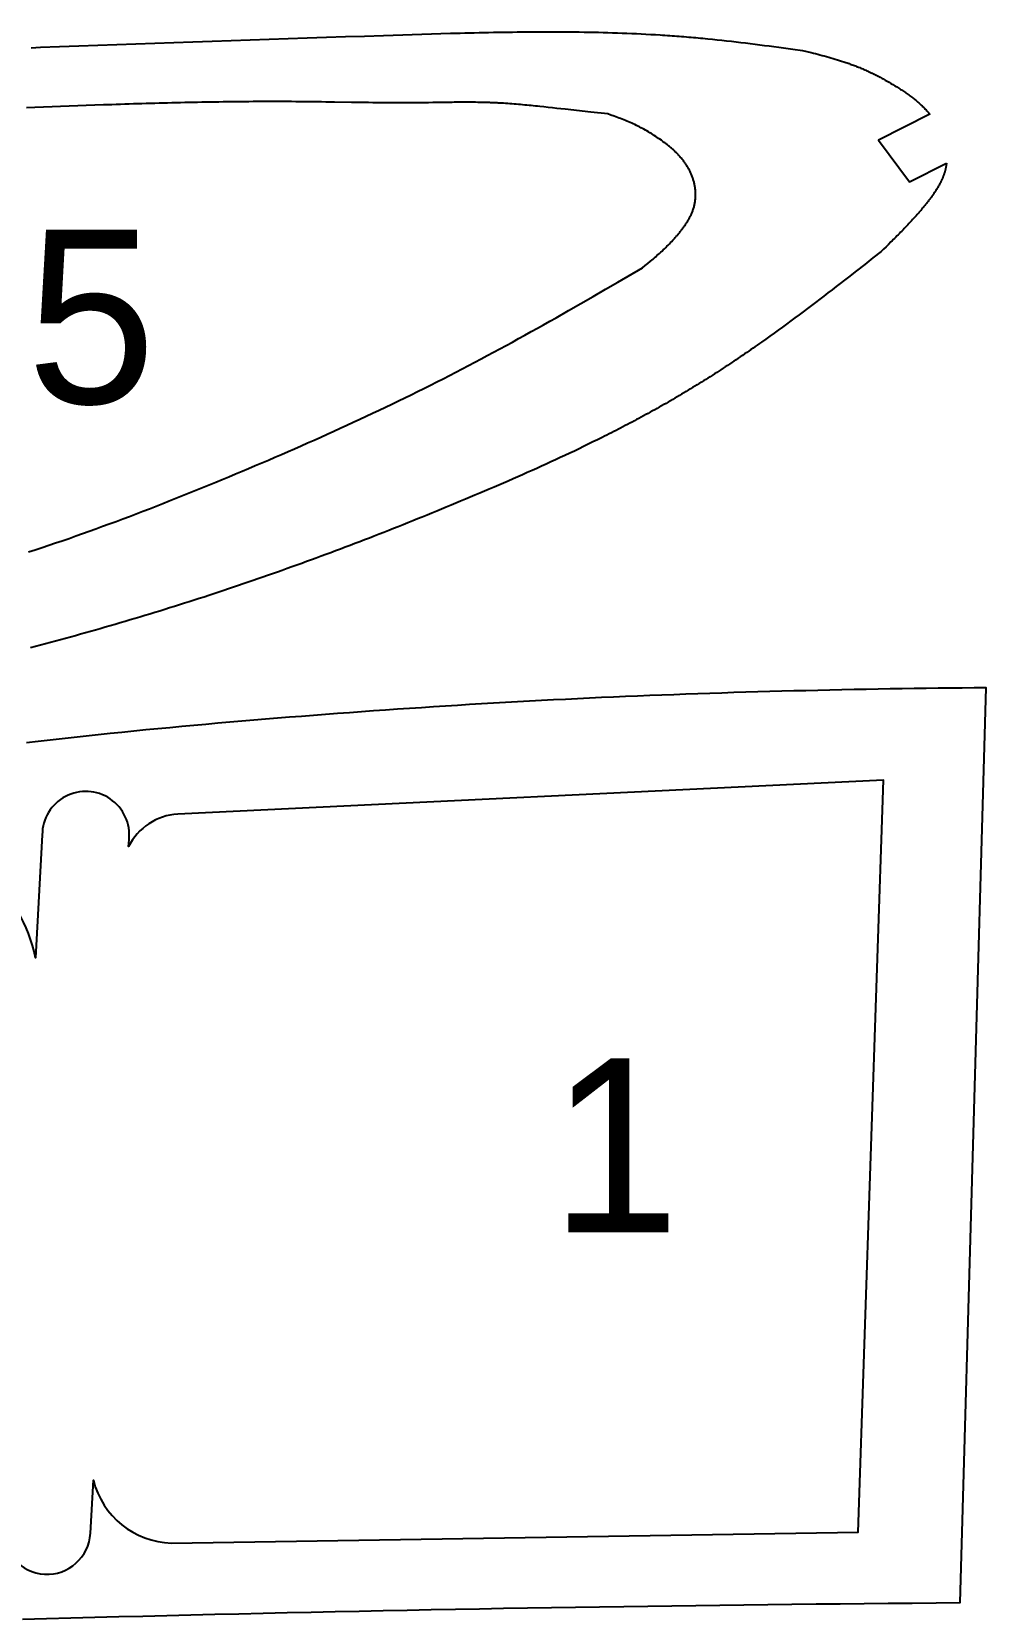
# Model space of a CAD drawing. Header units: millimetres. Extents: x 106 to 1096, y 85 to 181.
# Drawn here: x 376.2 to 431.1, y 88.3 to 179.7 of the extents above; entities that cross this region are included whole.
import ezdxf

# ---------------------------------------------------------------- set-up
doc = ezdxf.new("R2010")
doc.units = ezdxf.units.MM
doc.styles.add('样式_4', font='txt', dxfattribs={"height": 10})

msp = doc.modelspace()

# ---------------------------------------------------------------- linework, layer by layer
at = {"color": 40, "linetype": 'Continuous', "lineweight": 25, "true_color": 0xffa600}
for points in [[(376.115, 178.781), (376.663, 178.803), (377.758, 178.845), (378.853, 178.887), (379.949, 178.928), (381.045, 178.969), (382.14, 179.008), (383.236, 179.047), (384.332, 179.086), (385.428, 179.124), (386.524, 179.161), (387.62, 179.198), (388.716, 179.235), (389.813, 179.272), (390.91, 179.308), (392.007, 179.344), (393.104, 179.38), (394.202, 179.416), (395.3, 179.452), (396.398, 179.487), (397.496, 179.523), (398.046, 179.541), (398.595, 179.558), (399.144, 179.575), (399.694, 179.592), (400.243, 179.608), (400.793, 179.623), (401.068, 179.63), (401.342, 179.637), (401.617, 179.643), (401.892, 179.65), (402.167, 179.656), (402.441, 179.661), (402.716, 179.667), (402.991, 179.672), (403.266, 179.676), (403.54, 179.681), (403.815, 179.684), (404.089, 179.688), (404.364, 179.691), (404.639, 179.693), (404.913, 179.696), (405.188, 179.697), (405.462, 179.698), (405.737, 179.699), (406.011, 179.699), (406.286, 179.698), (406.56, 179.697), (406.835, 179.696), (407.109, 179.693), (407.383, 179.691), (407.658, 179.687), (407.932, 179.683), (408.206, 179.678), (408.48, 179.673), (408.754, 179.667), (409.028, 179.66), (409.302, 179.652), (409.576, 179.644), (409.85, 179.635), (410.124, 179.625), (410.398, 179.614), (410.672, 179.603), (410.946, 179.59), (411.219, 179.577), (411.493, 179.563), (411.766, 179.548), (412.04, 179.532), (412.313, 179.516), (412.45, 179.507), (412.587, 179.498), (412.723, 179.489), (412.86, 179.48), (412.997, 179.47), (413.133, 179.46), (413.27, 179.45), (413.407, 179.44), (413.543, 179.429), (413.68, 179.418), (413.816, 179.407), (413.953, 179.396), (414.089, 179.384), (414.226, 179.372), (414.362, 179.36), (414.499, 179.348), (414.635, 179.335), (414.771, 179.322), (414.908, 179.309), (415.044, 179.296), (415.317, 179.268), (415.589, 179.24), (415.862, 179.21), (416.134, 179.18), (416.407, 179.15), (416.679, 179.118), (416.952, 179.086), (417.224, 179.053), (417.496, 179.02), (417.768, 178.986), (418.041, 178.952), (418.313, 178.917), (418.585, 178.882), (418.857, 178.846), (419.129, 178.811), (419.401, 178.775), (419.945, 178.702), (420.49, 178.629), (420.743, 178.566), (420.996, 178.502), (421.123, 178.47), (421.249, 178.438), (421.376, 178.405), (421.502, 178.372), (421.628, 178.339), (421.754, 178.305), (421.879, 178.27), (422.005, 178.235), (422.13, 178.2), (422.255, 178.163), (422.38, 178.126), (422.504, 178.089), (422.628, 178.05), (422.752, 178.011), (422.876, 177.97), (422.999, 177.929), (423.06, 177.908), (423.121, 177.887), (423.183, 177.865), (423.244, 177.843), (423.305, 177.821), (423.366, 177.799), (423.426, 177.776), (423.487, 177.753), (423.548, 177.729), (423.608, 177.706), (423.668, 177.682), (423.729, 177.658), (423.789, 177.633), (423.849, 177.608), (423.908, 177.583), (423.968, 177.557), (424.028, 177.531), (424.087, 177.505), (424.147, 177.479), (424.206, 177.452), (424.265, 177.425), (424.324, 177.397), (424.383, 177.37), (424.442, 177.342), (424.5, 177.314), (424.559, 177.285), (424.617, 177.256), (424.675, 177.227), (424.733, 177.198), (424.791, 177.168), (424.849, 177.138), (424.907, 177.108), (424.965, 177.078), (425.022, 177.047), (425.08, 177.016), (425.137, 176.985), (425.194, 176.953), (425.251, 176.922), (425.365, 176.858), (425.478, 176.793), (425.59, 176.727), (425.702, 176.66), (425.814, 176.592), (425.925, 176.524), (426.036, 176.455), (426.091, 176.42), (426.146, 176.384), (426.201, 176.349), (426.255, 176.313), (426.309, 176.277), (426.363, 176.241), (426.417, 176.204), (426.471, 176.167), (426.524, 176.13), (426.578, 176.092), (426.63, 176.054), (426.683, 176.015), (426.735, 175.977), (426.787, 175.937), (426.839, 175.898), (426.89, 175.858), (426.941, 175.817), (426.991, 175.776), (427.042, 175.735), (427.091, 175.693), (427.141, 175.651), (427.19, 175.608), (427.238, 175.564), (427.286, 175.52), (427.334, 175.476), (427.381, 175.431), (427.428, 175.385), (427.474, 175.339), (427.52, 175.293), (427.565, 175.245), (427.61, 175.198), (427.654, 175.149), (427.698, 175.101), (427.74, 175.051), (427.783, 175.001), (427.825, 174.951), (424.878, 173.467), (426.658, 171.066), (428.784, 172.137)], [(375.963, 149.764), (376.353, 149.891), (376.742, 150.02), (377.132, 150.15), (377.521, 150.281), (377.909, 150.414), (378.297, 150.548), (378.684, 150.684), (379.071, 150.821), (379.458, 150.959), (379.844, 151.098), (380.23, 151.239), (380.615, 151.381), (381.001, 151.523), (381.385, 151.667), (381.77, 151.812), (382.153, 151.958), (382.537, 152.106), (382.92, 152.254), (383.303, 152.403), (383.686, 152.553), (384.068, 152.703), (384.45, 152.855), (384.832, 153.008), (385.213, 153.161), (385.594, 153.315), (385.975, 153.47), (386.355, 153.625), (386.735, 153.781), (387.115, 153.938), (387.495, 154.096), (387.875, 154.254), (388.254, 154.412), (388.632, 154.572), (389.011, 154.732), (389.389, 154.893), (389.767, 155.054), (390.145, 155.216), (390.522, 155.379), (390.899, 155.543), (391.275, 155.707), (391.652, 155.873), (392.027, 156.039), (392.403, 156.205), (392.778, 156.373), (393.153, 156.541), (393.527, 156.711), (393.901, 156.881), (394.274, 157.052), (394.647, 157.224), (395.02, 157.397), (395.392, 157.57), (395.763, 157.745), (396.134, 157.921), (396.505, 158.097), (396.875, 158.275), (397.245, 158.453), (397.614, 158.633), (397.983, 158.814), (398.351, 158.995), (398.719, 159.178), (399.086, 159.361), (399.452, 159.546), (399.818, 159.732), (400.184, 159.919), (400.548, 160.107), (400.913, 160.296), (401.276, 160.486), (401.639, 160.678), (402.002, 160.87), (402.364, 161.063), (402.725, 161.258), (403.086, 161.453), (403.447, 161.649), (403.807, 161.846), (404.167, 162.044), (404.526, 162.243), (404.885, 162.442), (405.244, 162.642), (405.602, 162.843), (405.96, 163.044), (406.317, 163.246), (407.031, 163.652), (407.745, 164.059), (408.457, 164.468), (409.169, 164.878), (409.881, 165.289), (411.302, 166.113), (411.453, 166.239), (411.604, 166.366), (411.754, 166.494), (411.828, 166.558), (411.903, 166.622), (411.977, 166.686), (412.051, 166.751), (412.125, 166.816), (412.199, 166.882), (412.272, 166.947), (412.345, 167.014), (412.417, 167.08), (412.489, 167.147), (412.56, 167.215), (412.632, 167.283), (412.702, 167.352), (412.772, 167.422), (412.842, 167.492), (412.911, 167.562), (412.979, 167.634), (413.046, 167.706), (413.113, 167.779), (413.147, 167.816), (413.18, 167.852), (413.213, 167.89), (413.245, 167.927), (413.278, 167.965), (413.31, 168.002), (413.342, 168.04), (413.374, 168.079), (413.406, 168.117), (413.437, 168.156), (413.469, 168.195), (413.5, 168.234), (413.53, 168.274), (413.561, 168.313), (413.591, 168.353), (413.621, 168.394), (413.651, 168.434), (413.68, 168.475), (413.709, 168.516), (413.738, 168.557), (413.766, 168.598), (413.794, 168.64), (413.821, 168.682), (413.848, 168.724), (413.874, 168.766), (413.9, 168.809), (413.926, 168.852), (413.95, 168.895), (413.975, 168.939), (413.998, 168.982), (414.021, 169.026), (414.044, 169.07), (414.065, 169.115), (414.087, 169.16), (414.107, 169.205), (414.127, 169.25), (414.146, 169.295), (414.164, 169.341), (414.182, 169.387), (414.198, 169.433), (414.214, 169.48), (414.229, 169.526), (414.243, 169.573), (414.257, 169.621), (414.269, 169.668), (414.281, 169.716), (414.291, 169.764), (414.301, 169.812), (414.31, 169.861), (414.318, 169.91), (414.325, 169.959), (414.331, 170.008), (414.336, 170.057), (414.34, 170.106), (414.344, 170.156), (414.346, 170.205), (414.348, 170.255), (414.348, 170.305), (414.348, 170.355), (414.347, 170.404), (414.345, 170.454), (414.343, 170.504), (414.339, 170.554), (414.335, 170.603), (414.329, 170.653), (414.323, 170.702), (414.316, 170.752), (414.308, 170.801), (414.3, 170.85), (414.29, 170.899), (414.28, 170.948), (414.269, 170.997), (414.257, 171.045), (414.244, 171.093), (414.231, 171.141), (414.217, 171.188), (414.202, 171.236), (414.186, 171.283), (414.17, 171.33), (414.152, 171.376), (414.134, 171.423), (414.116, 171.469), (414.097, 171.514), (414.077, 171.56), (414.056, 171.605), (414.035, 171.65), (414.013, 171.694), (413.99, 171.738), (413.967, 171.782), (413.943, 171.826), (413.919, 171.869), (413.894, 171.912), (413.868, 171.954), (413.842, 171.996), (413.815, 172.038), (413.788, 172.079), (413.76, 172.12), (413.732, 172.161), (413.703, 172.201), (413.674, 172.241), (413.644, 172.281), (413.614, 172.32), (413.583, 172.358), (413.552, 172.397), (413.52, 172.434), (413.488, 172.472), (413.456, 172.509), (413.423, 172.546), (413.39, 172.582), (413.356, 172.618), (413.322, 172.654), (413.288, 172.689), (413.253, 172.724), (413.218, 172.759), (413.182, 172.793), (413.147, 172.827), (413.11, 172.861), (413.074, 172.895), (413.037, 172.928), (413, 172.96), (412.963, 172.993), (412.926, 173.025), (412.888, 173.057), (412.85, 173.089), (412.812, 173.12), (412.773, 173.152), (412.735, 173.183), (412.696, 173.213), (412.657, 173.244), (412.617, 173.274), (412.578, 173.304), (412.538, 173.334), (412.459, 173.393), (412.379, 173.451), (412.298, 173.509), (412.217, 173.565), (412.135, 173.621), (412.053, 173.676), (411.97, 173.73), (411.887, 173.783), (411.803, 173.836), (411.719, 173.887), (411.634, 173.938), (411.549, 173.988), (411.463, 174.037), (411.377, 174.085), (411.291, 174.132), (411.204, 174.178), (411.116, 174.224), (411.028, 174.268), (410.94, 174.312), (410.851, 174.355), (410.762, 174.396), (410.672, 174.437), (410.582, 174.477), (410.492, 174.516), (410.401, 174.554), (410.31, 174.591), (410.219, 174.628), (410.127, 174.664), (410.035, 174.699), (409.943, 174.734), (409.851, 174.769), (409.758, 174.803), (409.665, 174.836), (409.48, 174.903), (409.294, 174.969), (408.315, 175.078), (407.826, 175.132), (407.337, 175.186), (406.847, 175.239), (406.602, 175.266), (406.357, 175.292), (406.112, 175.319), (405.867, 175.345), (405.622, 175.371), (405.377, 175.397), (405.255, 175.409), (405.132, 175.422), (405.01, 175.434), (404.887, 175.446), (404.764, 175.458), (404.642, 175.47), (404.519, 175.482), (404.397, 175.493), (404.274, 175.504), (404.151, 175.515), (404.029, 175.525), (403.906, 175.535), (403.783, 175.545), (403.66, 175.554), (403.538, 175.563), (403.415, 175.572), (403.292, 175.58), (403.231, 175.584), (403.169, 175.587), (403.108, 175.591), (403.046, 175.594), (402.985, 175.598), (402.923, 175.601), (402.862, 175.604), (402.801, 175.607), (402.739, 175.61), (402.678, 175.613), (402.616, 175.615), (402.555, 175.618), (402.493, 175.62), (402.432, 175.622), (402.37, 175.624), (402.309, 175.626), (402.247, 175.628), (402.186, 175.63), (402.124, 175.631), (402.063, 175.633), (401.94, 175.635), (401.817, 175.637), (401.694, 175.639), (401.571, 175.64), (401.448, 175.641), (401.325, 175.642), (401.201, 175.642), (401.078, 175.642), (400.955, 175.642), (400.832, 175.641), (400.709, 175.64), (400.586, 175.639), (400.463, 175.638), (400.34, 175.637), (400.216, 175.635), (399.97, 175.632), (399.477, 175.624), (399.231, 175.621), (398.985, 175.617), (398.861, 175.616), (398.738, 175.614), (398.615, 175.613), (398.492, 175.612), (398.369, 175.611), (398.245, 175.61), (398.122, 175.609), (397.999, 175.609), (397.876, 175.609), (397.753, 175.608), (397.63, 175.608), (397.507, 175.608), (397.26, 175.608), (397.014, 175.609), (396.768, 175.61), (396.521, 175.612), (396.275, 175.614), (396.029, 175.616), (395.783, 175.618), (395.537, 175.621), (395.29, 175.624), (395.044, 175.627), (394.798, 175.63), (394.552, 175.634), (393.567, 175.648), (393.075, 175.655), (392.829, 175.658), (392.582, 175.661), (392.336, 175.664), (392.09, 175.667), (391.844, 175.67), (391.598, 175.672), (391.352, 175.674), (391.105, 175.676), (390.859, 175.677), (390.613, 175.678), (390.367, 175.679), (390.121, 175.679), (389.875, 175.679), (389.628, 175.679), (389.382, 175.678), (389.136, 175.677), (388.89, 175.676), (388.644, 175.675), (388.398, 175.673), (388.151, 175.671), (387.905, 175.668), (387.659, 175.666), (387.413, 175.663), (387.167, 175.66), (386.921, 175.656), (386.674, 175.652), (386.428, 175.649), (386.182, 175.644), (385.936, 175.64), (385.69, 175.635), (385.443, 175.63), (385.197, 175.625), (384.951, 175.62), (384.705, 175.615), (384.459, 175.609), (384.213, 175.603), (383.966, 175.597), (383.72, 175.591), (383.474, 175.584), (383.228, 175.577), (382.982, 175.571), (382.735, 175.564), (382.489, 175.556), (382.243, 175.549), (381.997, 175.542), (381.751, 175.534), (381.505, 175.526), (381.258, 175.518), (381.012, 175.51), (380.766, 175.502), (380.274, 175.486), (379.782, 175.469), (379.289, 175.451), (378.797, 175.433), (378.305, 175.415), (377.812, 175.397), (377.32, 175.379), (376.828, 175.36), (376.336, 175.341), (375.843, 175.322)], [(428.784, 172.137), (428.781, 172.113), (428.778, 172.088), (428.775, 172.064), (428.771, 172.039), (428.768, 172.015), (428.764, 171.991), (428.76, 171.966), (428.755, 171.942), (428.751, 171.918), (428.746, 171.894), (428.741, 171.87), (428.736, 171.846), (428.731, 171.822), (428.725, 171.798), (428.719, 171.774), (428.713, 171.75), (428.707, 171.726), (428.701, 171.703), (428.694, 171.679), (428.688, 171.655), (428.681, 171.632), (428.673, 171.608), (428.666, 171.585), (428.659, 171.561), (428.651, 171.538), (428.643, 171.514), (428.635, 171.491), (428.627, 171.468), (428.619, 171.444), (428.61, 171.421), (428.601, 171.398), (428.592, 171.375), (428.583, 171.352), (428.574, 171.329), (428.565, 171.306), (428.555, 171.283), (428.545, 171.26), (428.536, 171.237), (428.526, 171.214), (428.515, 171.191), (428.505, 171.168), (428.495, 171.146), (428.484, 171.123), (428.473, 171.1), (428.462, 171.078), (428.451, 171.055), (428.44, 171.033), (428.429, 171.01), (428.406, 170.966), (428.382, 170.921), (428.358, 170.876), (428.333, 170.832), (428.308, 170.788), (428.282, 170.744), (428.256, 170.7), (428.23, 170.657), (428.203, 170.613), (428.175, 170.57), (428.148, 170.527), (428.119, 170.484), (428.091, 170.441), (428.062, 170.398), (428.033, 170.356), (428.003, 170.313), (427.973, 170.271), (427.943, 170.229), (427.913, 170.187), (427.882, 170.145), (427.851, 170.104), (427.82, 170.062), (427.788, 170.021), (427.757, 169.98), (427.725, 169.939), (427.693, 169.898), (427.661, 169.858), (427.629, 169.817), (427.596, 169.777), (427.564, 169.737), (427.531, 169.697), (427.498, 169.657), (427.465, 169.617), (427.433, 169.577), (427.4, 169.538), (427.367, 169.499), (427.334, 169.46), (427.301, 169.421), (427.267, 169.382), (427.234, 169.343), (427.201, 169.304), (427.167, 169.266), (427.101, 169.189), (427.033, 169.113), (426.966, 169.038), (426.898, 168.963), (426.831, 168.888), (426.763, 168.814), (426.695, 168.74), (426.626, 168.666), (426.558, 168.593), (426.489, 168.521), (426.42, 168.448), (426.351, 168.376), (426.282, 168.305), (426.213, 168.233), (426.144, 168.162), (426.074, 168.092), (426.004, 168.021), (425.935, 167.951), (425.865, 167.881), (425.795, 167.811), (425.725, 167.741), (425.655, 167.671), (425.585, 167.602), (425.444, 167.463), (425.304, 167.325), (425.163, 167.188), (425.022, 167.05), (424.553, 166.682), (424.083, 166.315), (423.613, 165.948), (423.143, 165.581), (422.907, 165.399), (422.672, 165.216), (422.436, 165.034), (422.2, 164.852), (421.964, 164.67), (421.728, 164.489), (421.491, 164.308), (421.254, 164.128), (421.017, 163.948), (420.779, 163.769), (420.541, 163.59), (420.303, 163.411), (420.064, 163.234), (419.825, 163.057), (419.586, 162.88), (419.346, 162.704), (419.106, 162.529), (418.865, 162.355), (418.624, 162.181), (418.382, 162.009), (418.14, 161.837), (418.019, 161.751), (417.897, 161.665), (417.776, 161.58), (417.654, 161.495), (417.532, 161.41), (417.41, 161.326), (417.288, 161.242), (417.166, 161.158), (417.043, 161.074), (416.92, 160.99), (416.798, 160.907), (416.675, 160.824), (416.552, 160.741), (416.428, 160.658), (416.305, 160.576), (416.181, 160.494), (416.058, 160.412), (415.934, 160.331), (415.81, 160.249), (415.685, 160.168), (415.561, 160.088), (415.436, 160.007), (415.311, 159.927), (415.186, 159.848), (415.061, 159.768), (414.936, 159.689), (414.81, 159.61), (414.684, 159.531), (414.558, 159.453), (414.432, 159.375), (414.306, 159.298), (414.179, 159.22), (414.053, 159.143), (413.926, 159.067), (413.798, 158.99), (413.671, 158.914), (413.544, 158.838), (413.416, 158.763), (413.288, 158.688), (413.16, 158.613), (413.032, 158.538), (412.903, 158.464), (412.775, 158.39), (412.646, 158.316), (412.517, 158.243), (412.388, 158.169), (412.259, 158.097), (412.129, 158.024), (412, 157.952), (411.87, 157.879), (411.74, 157.808), (411.61, 157.736), (411.479, 157.665), (411.349, 157.594), (411.218, 157.523), (411.088, 157.452), (410.957, 157.382), (410.826, 157.312), (410.695, 157.242), (410.563, 157.173), (410.432, 157.103), (410.3, 157.034), (410.168, 156.966), (410.037, 156.897), (409.905, 156.829), (409.772, 156.761), (409.64, 156.693), (409.508, 156.625), (409.375, 156.558), (409.242, 156.491), (409.11, 156.424), (408.977, 156.357), (408.71, 156.224), (408.443, 156.092), (408.176, 155.961), (407.908, 155.831), (407.64, 155.702), (407.372, 155.573), (407.103, 155.445), (406.833, 155.318), (406.563, 155.192), (406.293, 155.066), (406.023, 154.941), (405.752, 154.817), (405.48, 154.693), (405.209, 154.57), (404.937, 154.448), (404.665, 154.327), (404.392, 154.205), (404.119, 154.085), (403.846, 153.965), (403.573, 153.846), (403.299, 153.727), (403.025, 153.609), (402.751, 153.491), (402.477, 153.373), (402.203, 153.257), (401.928, 153.14), (401.654, 153.024), (401.379, 152.908), (401.104, 152.793), (400.829, 152.678), (400.553, 152.564), (400.278, 152.45), (400.003, 152.336), (399.727, 152.223), (399.452, 152.11), (399.176, 151.997), (398.9, 151.885), (398.624, 151.773), (398.348, 151.661), (398.072, 151.55), (397.795, 151.439), (397.519, 151.329), (397.243, 151.219), (396.966, 151.109), (396.689, 151), (396.412, 150.891), (396.135, 150.783), (395.858, 150.675), (395.581, 150.567), (395.303, 150.46), (395.026, 150.353), (394.748, 150.247), (394.47, 150.141), (394.192, 150.036), (393.914, 149.931), (393.636, 149.826), (393.358, 149.722), (393.079, 149.618), (392.8, 149.514), (392.522, 149.412), (392.243, 149.309), (391.964, 149.207), (391.684, 149.105), (391.405, 149.004), (391.125, 148.904), (390.846, 148.803), (390.566, 148.704), (390.286, 148.604), (390.006, 148.505), (389.726, 148.407), (389.445, 148.309), (389.164, 148.212), (388.884, 148.115), (388.603, 148.018), (388.322, 147.922), (388.04, 147.827), (387.759, 147.732), (387.477, 147.637), (387.196, 147.543), (386.914, 147.45), (386.632, 147.357), (386.349, 147.264), (386.067, 147.172), (385.784, 147.08), (385.501, 146.989), (385.218, 146.899), (384.935, 146.809), (384.652, 146.719), (384.369, 146.63), (384.085, 146.542), (383.801, 146.454), (383.517, 146.366), (383.233, 146.279), (382.949, 146.192), (382.664, 146.106), (382.38, 146.02), (382.095, 145.935), (381.81, 145.85), (381.525, 145.766), (381.24, 145.682), (380.955, 145.598), (380.669, 145.515), (380.384, 145.432), (380.098, 145.35), (379.812, 145.268), (379.526, 145.187), (379.24, 145.106), (378.954, 145.026), (378.667, 144.945), (378.381, 144.866), (378.094, 144.786), (377.808, 144.707), (377.521, 144.629), (377.234, 144.551), (376.947, 144.473), (376.66, 144.395), (376.372, 144.318), (376.085, 144.242)], [(375.627, 88.349), (377.01, 88.387), (378.393, 88.425), (379.776, 88.462), (381.159, 88.498), (382.542, 88.534), (383.925, 88.569), (385.309, 88.603), (386.692, 88.636), (388.075, 88.669), (389.459, 88.701), (390.842, 88.732), (392.225, 88.762), (393.608, 88.792), (394.992, 88.821), (396.375, 88.849), (397.759, 88.876), (399.142, 88.903), (400.525, 88.929), (401.909, 88.954), (403.292, 88.979), (404.676, 89.002), (406.059, 89.025), (407.443, 89.048), (408.826, 89.069), (410.21, 89.09), (411.593, 89.11), (412.977, 89.129), (414.36, 89.148), (415.744, 89.166), (417.127, 89.183), (418.511, 89.199), (419.894, 89.215), (421.278, 89.229), (422.662, 89.244), (424.045, 89.257), (425.429, 89.27), (426.812, 89.282), (428.196, 89.293), (429.579, 89.303), (431.072, 141.949), (430.38, 141.942), (429.688, 141.935), (428.997, 141.927), (428.305, 141.919), (427.613, 141.91), (426.921, 141.9), (426.23, 141.89), (425.538, 141.879), (424.846, 141.867), (424.154, 141.855), (423.463, 141.842), (422.771, 141.828), (422.079, 141.814), (421.388, 141.798), (420.696, 141.782), (420.004, 141.765), (419.313, 141.748), (418.621, 141.73), (417.929, 141.71), (417.238, 141.69), (416.546, 141.67), (415.855, 141.648), (415.163, 141.625), (414.472, 141.602), (413.78, 141.578), (413.089, 141.552), (412.398, 141.526), (411.706, 141.499), (411.015, 141.471), (410.324, 141.442), (409.633, 141.413), (408.942, 141.382), (408.251, 141.35), (407.56, 141.317), (406.869, 141.283), (406.178, 141.248), (405.487, 141.212), (404.796, 141.176), (404.105, 141.138), (403.414, 141.099), (402.724, 141.059), (402.033, 141.019), (401.342, 140.977), (400.652, 140.934), (399.961, 140.891), (399.271, 140.847), (398.581, 140.802), (397.89, 140.756), (397.2, 140.709), (396.51, 140.661), (395.82, 140.613), (395.13, 140.563), (394.44, 140.513), (393.75, 140.462), (393.06, 140.411), (392.37, 140.358), (391.68, 140.305), (390.99, 140.251), (390.301, 140.195), (389.611, 140.139), (388.922, 140.082), (388.232, 140.024), (387.543, 139.965), (386.854, 139.905), (386.165, 139.843), (385.476, 139.781), (384.787, 139.717), (384.098, 139.653), (383.409, 139.587), (382.721, 139.52), (382.032, 139.452), (381.344, 139.382), (380.656, 139.312), (379.968, 139.24), (379.28, 139.168), (378.592, 139.094), (377.904, 139.019), (377.216, 138.943), (376.529, 138.866), (375.841, 138.788)]]:
    msp.add_lwpolyline(points, dxfattribs=at)
msp.add_lwpolyline([(374.535, 93.574, 1), (379.527, 93.296), (379.698, 96.359, 0.338195), (384.188, 92.734), (423.711, 93.353), (425.151, 136.628), (384.548, 134.685, 0.267757), (381.726, 132.807), (381.748, 133.207, 1.056195), (376.756, 133.485), (376.362, 126.407, 0.350857), (368.349, 133.195)], format="xyb", dxfattribs=at)

# ---------------------------------------------------------------- texts
at = {"color": 40, "true_color": 0xffa600, "char_height": 10, "width": 33.77936, "attachment_point": 1, "style": '样式_4'}
for s, insert in [('\\pxt0,2,6;^I5', (355.861, 168.307)), ('\\pxt0,2,6;^I1', (385.998, 120.618))]:
    msp.add_mtext(s, dxfattribs=dict(at, insert=insert))

doc.saveas('drawing.dxf')
